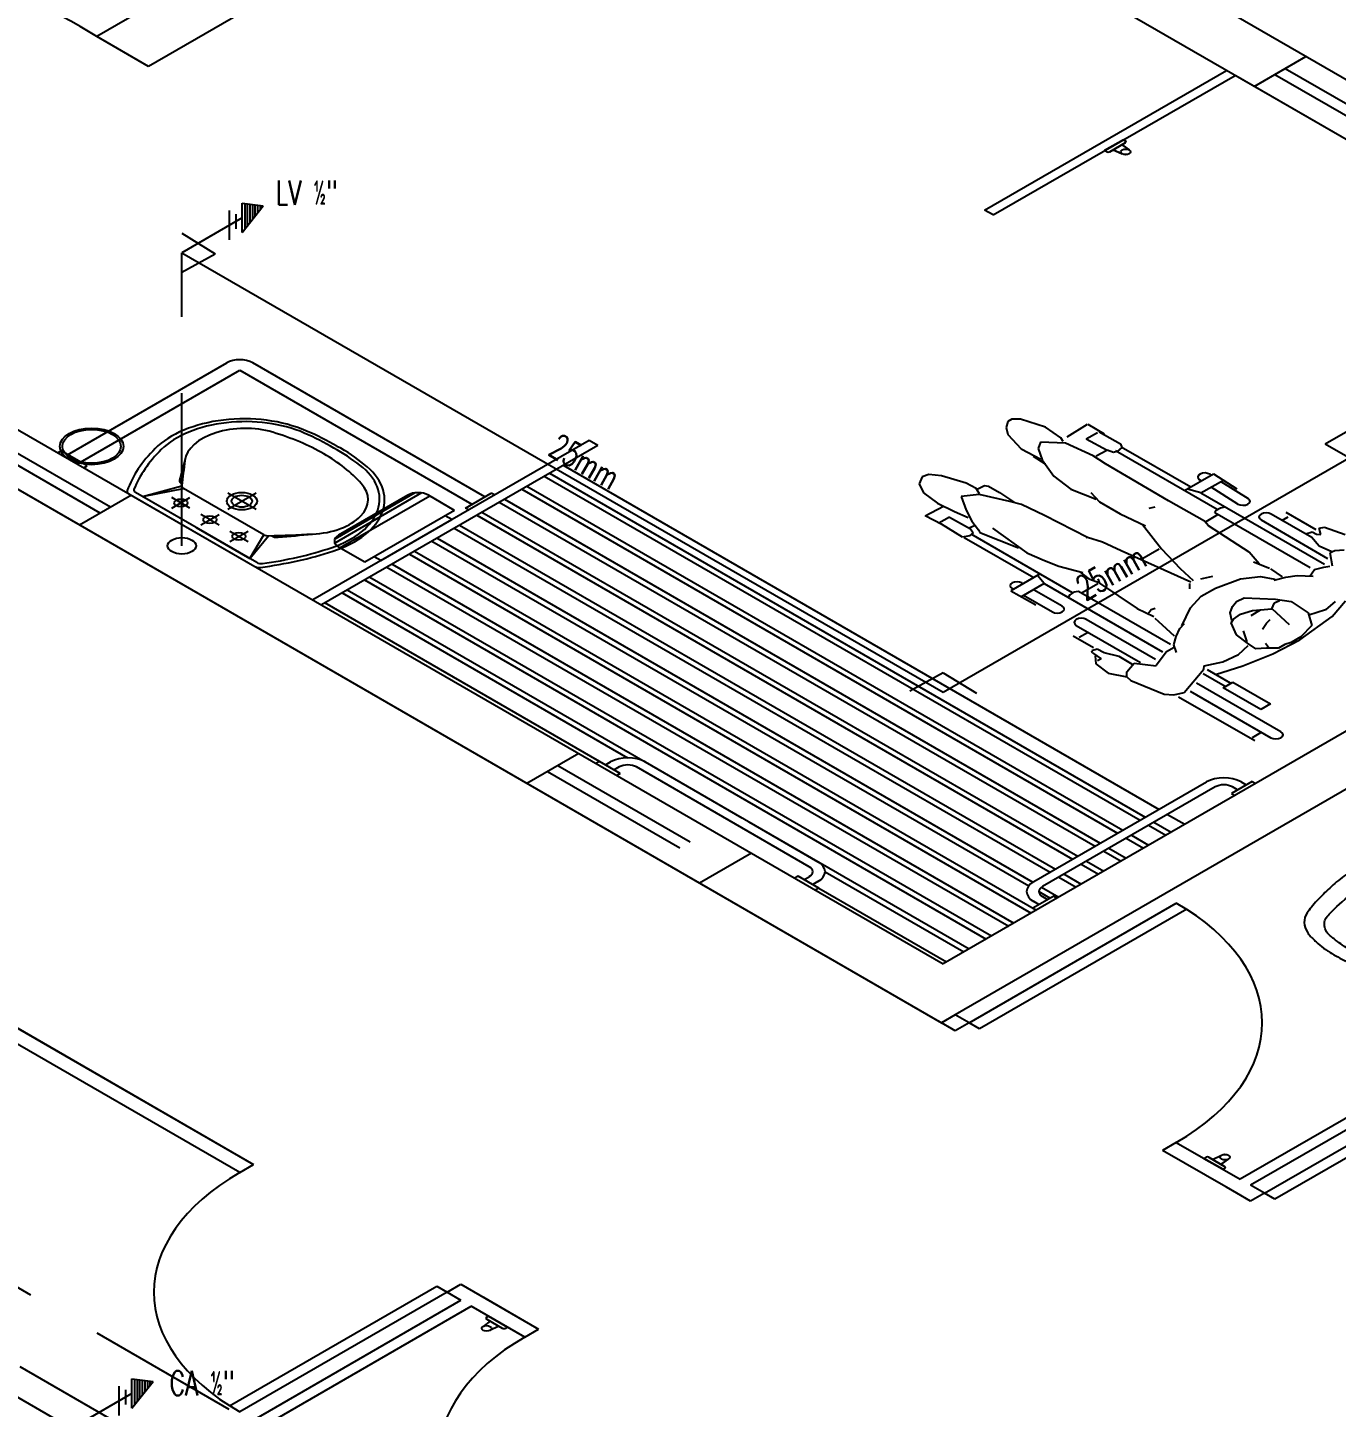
# Model space of a CAD drawing. Header units: millimetres. Extents: x 474.7 to 528.3, y 13.1 to 23.5.
# Drawn here: x 506.516 to 509.195, y 15.975 to 18.799 of the extents above; entities that cross this region are included whole.
import ezdxf

# ---------------------------------------------------------------- set-up
doc = ezdxf.new("R2010")
doc.units = ezdxf.units.MM
doc.header["$LTSCALE"] = 2.5
doc.linetypes.add('HIDDEN2', pattern=[0.1875, 0.125, -0.0625])
for name, color, linetype in [('EIXO', 253, 'Continuous'), ('I-AGUA FRIA', 5, 'Continuous'), ('I-ARQ', 8, 'Continuous'), ('I-CONEXAO', 1, 'Continuous'), ('I-NORMO_INST', 4, 'Continuous')]:
    doc.layers.add(name, color=color, linetype=linetype)
doc.styles.add('25', font='ROMANS.SHX', dxfattribs={"width": 0.7, "height": 0.05})

# ---------------------------------------------------------------- blocks, each defined once
blk = doc.blocks.new('A$C79730085')
at = {"color": 8}
for p, q in [((-0.0198, 0.1433, 2.2483), (0.0196, 0.1206, 2.2483)), ((-0.0166, 0.1475, 2.2483), (0.0164, 0.1284, 2.2483)), ((-0.0135, 0.1518, 2.2483), (0.0133, 0.1363, 2.2483)), ((-0.0103, 0.156, 2.2483), (0.0101, 0.1442, 2.2483)), ((-0.0072, 0.1603, 2.2483), (0.007, 0.1521, 2.2483)), ((-0.004, 0.1645, 2.2483), (0.0038, 0.16, 2.2483)), ((-0.0229, 0.139, 2.2483), (0.0227, 0.1127, 2.2483))]:
    blk.add_line(p, q, dxfattribs=at)
at = {"layer": 'I-CONEXAO'}
for p, q in [((-0.0261, 0.1348, 2.2483), (-0.0001, 0.1698, 2.2483)), ((0.0259, 0.1048, 2.2483), (-0.0001, 0.1698, 2.2483)), ((0.0259, 0.1048, 2.2483), (-0.0261, 0.1348, 2.2483)), ((0.0128, 0.098), (-0.0132, 0.113)), ((0.0258, 0.0749), (-0.0262, 0.1049))]:
    blk.add_line(p, q, dxfattribs=at)
blk = doc.blocks.new('*U40')
blk.add_line((0.1234, 0.3712), (0, 0.3))
at = {"color": 8, "extrusion": (0, 0.816497, 0.57735)}
blk.add_circle((0, 0), 0.0291, dxfattribs=at)
at = {"layer": 'EIXO', "linetype": 'HIDDEN2'}
blk.add_line((0, 0, 2.2483), (0, 0.3, 2.2483), dxfattribs=at)
at = {"rotation": 300.0081952903947}
blk.add_blockref('A$C79730085', (0.0197, 0.3112, -2.2483), dxfattribs=at)
at = {"layer": 'I-NORMO_INST', "style": '25', "width": 0.7}
blk.add_text('CA ½"', height=0.05, dxfattribs=at).set_placement((0.2007, 0.3676, 2.2483))
blk = doc.blocks.new('*U46')
blk.add_line((0.1234, 0.6712), (0, 0.6))
at = {"color": 8, "extrusion": (0, 0.816497, 0.57735)}
blk.add_circle((0, 0), 0.0291, dxfattribs=at)
at = {"layer": 'EIXO', "linetype": 'HIDDEN2'}
blk.add_line((0, 0, 2.2483), (0, 0.6, 2.2483), dxfattribs=at)
at = {"rotation": 300.0081952903947}
blk.add_blockref('A$C79730085', (0.0197, 0.6112, -2.2483), dxfattribs=at)
at = {"layer": 'I-NORMO_INST', "style": '25', "width": 0.7}
blk.add_text('LV ½"', height=0.05, dxfattribs=at).set_placement((0.1923, 0.698, 2.2483))

msp = doc.modelspace()

# ---------------------------------------------------------------- linework, layer by layer
at = {"layer": 'I-AGUA FRIA'}
for p, q in [((506.8314, 18.3382, 2.2483), (508.3897, 17.4385, 2.2483)), ((508.3897, 17.4385, 2.2483), (509.356, 17.9964, 2.2483)), ((508.2138, 15.0032, 2.2483), (505.7273, 16.4388, 2.2483))]:
    msp.add_line(p, q, dxfattribs=at)
at = {"layer": 'I-AGUA FRIA', "linetype": 'HIDDEN2'}
msp.add_line((505.8451, 16.5958), (508.8404, 14.8665), dxfattribs=at)
at = {"layer": 'I-ARQ', "extrusion": (0, 0.816497, 0.57735)}
for p, q in [((510.4721, 17.9663, 20.975), (507.8593, 19.4748, 18.8417)), ((510.2635, 17.9643, 20.9779), (507.8593, 19.3523, 19.0149)), ((507.1112, 19.0428, 19.4526), (506.6573, 18.7808, 19.8232)), ((507.2172, 18.9816, 19.5392), (506.7633, 18.7195, 19.9098)), ((506.7633, 18.7195, 19.9098), (506.6573, 18.7808, 19.8232)), ((509.0261, 18.6787, 19.9675), (509.1321, 18.7399, 19.8809)), ((508.4745, 18.4256, 20.3255), (508.9695, 18.7114, 19.9213)), ((508.4745, 18.4256, 20.3255), (508.9695, 18.7114, 19.9213)), ((508.4922, 18.4154, 20.3399), (508.9872, 18.7012, 19.9358)), ((508.4922, 18.4154, 20.3399), (508.9872, 18.7012, 19.9358)), ((510.0514, 18.0868, 20.8047), (508.989, 18.7001, 19.9372)), ((508.7591, 18.5695, 20.122), (508.7203, 18.5471, 20.1537)), ((508.7203, 18.5471, 20.1537), (508.7591, 18.5695, 20.122)), ((508.7626, 18.5633, 20.1307), (508.7309, 18.545, 20.1566)), ((508.7309, 18.545, 20.1566), (508.7626, 18.5633, 20.1307)), ((508.7555, 18.5592, 20.1365), (508.7703, 18.5486, 20.1515)), ((508.7557, 18.5594, 20.1363), (508.7706, 18.5488, 20.1513)), ((508.7591, 18.5695, 20.122), (508.7626, 18.5674, 20.1249)), ((508.7591, 18.5695, 20.122), (508.7626, 18.5674, 20.1249)), ((508.7203, 18.5471, 20.1537), (508.7238, 18.545, 20.1566)), ((508.7203, 18.5471, 20.1537), (508.7238, 18.545, 20.1566)), ((508.7378, 18.549, 20.151), (508.7562, 18.5405, 20.163)), ((508.738, 18.5492, 20.1508), (508.7564, 18.5406, 20.1628)), ((508.4922, 18.4154, 20.3399), (508.4745, 18.4256, 20.3255)), ((508.4922, 18.4154, 20.3399), (508.4745, 18.4256, 20.3255)), ((505.7734, 18.2705, 20.5449), (508.3861, 16.762, 22.6782)), ((505.9855, 18.2705, 20.5449), (508.3897, 16.8824, 22.5079)), ((509.6665, 18.232, 20.5993), (509.1716, 17.9462, 21.0034)), ((510.2635, 17.9643, 20.9779), (508.3897, 16.8824, 22.5079)), ((507.6649, 17.9541, 20.9923), (507.0992, 17.6275, 21.4542)), ((507.6649, 17.9541, 20.9923), (507.0992, 17.6275, 21.4542)), ((507.6826, 17.9439, 21.0068), (507.1169, 17.6173, 21.4686)), ((507.6826, 17.9439, 21.0068), (507.1169, 17.6173, 21.4686)), ((507.6826, 17.9439, 21.0068), (507.6649, 17.9541, 20.9923)), ((507.6826, 17.9439, 21.0068), (507.6649, 17.9541, 20.9923)), ((509.4898, 17.7625, 21.2632), (509.1716, 17.9462, 21.0034)), ((507.573, 17.8806, 21.0962), (508.7927, 17.1764, 22.0922)), ((507.5836, 17.8867, 21.0876), (508.8033, 17.1825, 22.0835)), ((507.6119, 17.903, 21.0645), (508.8316, 17.1988, 22.0604)), ((507.527, 17.8541, 21.1338), (508.7468, 17.1498, 22.1297)), ((507.5376, 17.8602, 21.1251), (508.7574, 17.1559, 22.121)), ((506.728, 17.8418, 21.1511), (506.6219, 17.7806, 21.2377)), ((506.7229, 17.8447, 21.1469), (506.9805, 17.696, 21.3573)), ((507.3084, 17.8465, 21.1445), (507.1442, 17.7517, 21.2786)), ((507.3216, 17.8464, 21.1445), (507.1442, 17.744, 21.2894)), ((507.2937, 17.8418, 21.1511), (507.1522, 17.7602, 21.2666)), ((507.3392, 17.84, 21.1536), (507.1554, 17.7339, 21.3038)), ((507.3898, 17.8108, 21.1949), (507.3361, 17.8418, 21.1511)), ((507.481, 17.8275, 21.1713), (508.7008, 17.1233, 22.1672)), ((507.4917, 17.8336, 21.1626), (508.7114, 17.1294, 22.1586)), ((507.3898, 17.8108, 21.1949), (507.2059, 17.7047, 21.345)), ((507.3841, 17.792, 21.2216), (507.3706, 17.7998, 21.2105)), ((507.4351, 17.801, 21.2088), (508.6548, 17.0967, 22.2048)), ((507.4457, 17.8071, 21.2002), (508.6654, 17.1029, 22.1961)), ((507.2385, 17.7079, 21.3404), (507.3841, 17.792, 21.2216)), ((507.3891, 17.7744, 21.2464), (508.6089, 17.0702, 22.2423)), ((507.3997, 17.7806, 21.2377), (508.6195, 17.0763, 22.2336)), ((507.3432, 17.7479, 21.2839), (508.5652, 17.0424, 22.2816)), ((507.3538, 17.754, 21.2752), (508.5736, 17.0498, 22.2712)), ((507.2059, 17.7047, 21.345), (507.1522, 17.7357, 21.3012)), ((507.2385, 17.7079, 21.3404), (507.225, 17.7157, 21.3294)), ((507.2972, 17.7214, 21.3214), (508.57, 16.9865, 22.3606)), ((507.3078, 17.7275, 21.3128), (508.5806, 16.9926, 22.352)), ((507.2512, 17.6948, 21.3589), (508.524, 16.96, 22.3982)), ((507.2618, 17.701, 21.3503), (508.5346, 16.9661, 22.3895)), ((507.2053, 17.6683, 21.3965), (508.4781, 16.9334, 22.4357)), ((507.2159, 17.6744, 21.3878), (508.4887, 16.9396, 22.427)), ((507.1593, 17.6418, 21.434), (507.7439, 17.3042, 21.9114)), ((507.1699, 17.6479, 21.4253), (508.4427, 16.913, 22.4646)), ((507.6861, 17.2968, 21.9219), (507.124, 17.6213, 21.4629)), ((507.6437, 17.3131, 21.8988), (507.5376, 17.2519, 21.9854)), ((509.3761, 17.3335, 21.8699), (508.4144, 16.7783, 22.6551)), ((507.6861, 17.2968, 21.9219), (507.679, 17.2927, 21.9276)), ((507.7285, 17.2723, 21.9565), (507.6861, 17.2968, 21.9219)), ((507.6985, 17.2896, 21.932), (507.7091, 17.2958, 21.9233)), ((507.7268, 17.2856, 21.9377), (507.7162, 17.2794, 21.9464)), ((508.1157, 17.0814, 22.2264), (507.7621, 17.2856, 21.9377)), ((507.7798, 17.2958, 21.9233), (507.9778, 17.1815, 22.085)), ((507.7285, 17.2723, 21.9565), (507.7215, 17.2682, 21.9623)), ((508.5753, 17.0508, 22.2697), (508.9288, 17.2549, 21.981)), ((508.9465, 17.2447, 21.9955), (508.593, 17.0406, 22.2841)), ((509.0225, 17.256, 21.9796), (508.9801, 17.2315, 22.0142)), ((508.9801, 17.2315, 22.0142), (508.9872, 17.2274, 22.02)), ((508.9925, 17.2386, 22.0041), (508.9819, 17.2447, 21.9955)), ((508.9996, 17.2549, 21.981), (509.0102, 17.2488, 21.9897)), ((509.0225, 17.256, 21.9796), (509.0296, 17.2519, 21.9854)), ((507.9919, 17.1733, 22.0965), (508.1334, 17.0916, 22.212)), ((508.821, 17.1723, 22.098), (508.8564, 17.1519, 22.1268)), ((508.8493, 17.1886, 22.0749), (508.8846, 17.1682, 22.1037)), ((508.7751, 17.1457, 22.1355), (508.8104, 17.1253, 22.1643)), ((508.8104, 17.1662, 22.1066), (508.8458, 17.1457, 22.1355)), ((508.7291, 17.1192, 22.173), (508.7644, 17.0988, 22.2019)), ((508.7644, 17.1396, 22.1441), (508.7998, 17.1192, 22.173)), ((507.9972, 17.109, 22.1874), (507.8912, 17.0478, 22.274)), ((508.6831, 17.0927, 22.2105), (508.7185, 17.0723, 22.2394)), ((508.7185, 17.1131, 22.1817), (508.7538, 17.0927, 22.2105)), ((508.0927, 17.062, 22.2538), (508.0856, 17.058, 22.2596)), ((508.1351, 17.0376, 22.2885), (508.0927, 17.062, 22.2538)), ((508.1051, 17.0549, 22.2639), (508.1157, 17.061, 22.2553)), ((508.148, 17.0709, 22.2413), (508.4321, 16.9069, 22.4732)), ((508.6266, 17.06, 22.2567), (508.6619, 17.0396, 22.2856)), ((508.6372, 17.0661, 22.2481), (508.6725, 17.0457, 22.2769)), ((508.6725, 17.0865, 22.2192), (508.7079, 17.0661, 22.2481)), ((508.1334, 17.0508, 22.2697), (508.1227, 17.0447, 22.2784)), ((508.1351, 17.0376, 22.2885), (508.128, 17.0335, 22.2943)), ((508.1351, 17.0376, 22.2885), (508.3967, 16.8865, 22.5021)), ((508.5913, 17.0395, 22.2857), (508.6266, 17.0192, 22.3145)), ((508.4427, 16.762, 22.6782), (508.867, 17.0069, 22.3318)), ((508.616, 17.0212, 22.3116), (508.5735, 16.9967, 22.3462)), ((508.5859, 17.0039, 22.3361), (508.5753, 17.01, 22.3274)), ((508.5857, 17.0306, 22.2984), (508.6089, 17.0171, 22.3173)), ((508.593, 17.0202, 22.313), (508.6036, 17.0141, 22.3217)), ((508.616, 17.0212, 22.3116), (508.623, 17.0171, 22.3173)), ((508.8882, 16.9947, 22.3491), (508.4639, 16.7497, 22.6955)), ((508.5735, 16.9967, 22.3462), (508.5806, 16.9926, 22.352)), ((509.9595, 16.9967, 22.3462), (508.9978, 16.4415, 23.1314)), ((509.9807, 16.9845, 22.3635), (509.019, 16.4293, 23.1487)), ((506.2641, 16.884, 22.5056), (506.9782, 16.4717, 23.0887)), ((506.2782, 16.8759, 22.5172), (506.9782, 16.4717, 23.0887)), ((506.95, 16.4554, 23.1118), (506.257, 16.8554, 22.546)), ((508.4144, 16.7783, 22.6551), (508.3861, 16.762, 22.6782)), ((508.4215, 16.7824, 22.6493), (508.4144, 16.7783, 22.6551)), ((508.4427, 16.762, 22.6782), (508.4144, 16.7783, 22.6551)), ((508.3895, 16.7601, 22.6809), (508.3682, 16.7723, 22.6636)), ((508.4074, 16.7497, 22.6955), (508.3861, 16.762, 22.6782)), ((508.4074, 16.7497, 22.6955), (508.3861, 16.762, 22.6782)), ((508.3897, 16.7599, 22.6811), (508.3861, 16.762, 22.6782)), ((508.4144, 16.7457, 22.7013), (508.4074, 16.7497, 22.6955)), ((508.4427, 16.762, 22.6782), (508.4144, 16.7457, 22.7013)), ((508.4639, 16.7497, 22.6955), (508.4427, 16.762, 22.6782)), ((509.0473, 16.4129, 23.1718), (509.4716, 16.6579, 22.8254)), ((509.4928, 16.6456, 22.8427), (509.0685, 16.4007, 23.1891)), ((508.867, 16.517, 23.0246), (508.8387, 16.5007, 23.0477)), ((508.973, 16.4231, 23.1574), (508.8387, 16.5007, 23.0477)), ((508.867, 16.517, 23.0246), (508.9978, 16.4415, 23.1314)), ((506.95, 16.4554, 23.1118), (506.9782, 16.4717, 23.0887)), ((508.9236, 16.4843, 23.0708), (508.9271, 16.4864, 23.0679)), ((508.9236, 16.4843, 23.0708), (508.9271, 16.4864, 23.0679)), ((508.9236, 16.4843, 23.0708), (508.9624, 16.462, 23.1025)), ((508.9624, 16.462, 23.1025), (508.9236, 16.4843, 23.0708)), ((508.9342, 16.4864, 23.0679), (508.9659, 16.4681, 23.0938)), ((508.9659, 16.4681, 23.0938), (508.9342, 16.4864, 23.0679)), ((508.9411, 16.4824, 23.0736), (508.9595, 16.491, 23.0615)), ((508.9413, 16.4823, 23.0738), (508.9597, 16.4908, 23.0617)), ((508.9588, 16.4722, 23.088), (508.9736, 16.4828, 23.073)), ((508.959, 16.472, 23.0882), (508.9738, 16.4827, 23.0732)), ((508.9624, 16.462, 23.1025), (508.9659, 16.464, 23.0996)), ((508.9624, 16.462, 23.1025), (508.9659, 16.464, 23.0996)), ((508.9907, 16.4129, 23.1718), (508.9695, 16.4252, 23.1545)), ((508.9907, 16.4129, 23.1718), (508.9695, 16.4252, 23.1545)), ((509.019, 16.3966, 23.1949), (508.9907, 16.4129, 23.1718)), ((509.0473, 16.4129, 23.1718), (509.019, 16.4293, 23.1487)), ((509.0473, 16.4129, 23.1718), (509.019, 16.3966, 23.1949)), ((509.0685, 16.4007, 23.1891), (509.0473, 16.4129, 23.1718)), ((506.9287, 15.9777, 23.7873), (507.353, 16.2227, 23.4409)), ((507.353, 16.2227, 23.4409), (507.3742, 16.2104, 23.4582)), ((507.3742, 16.2104, 23.4582), (507.4025, 16.2267, 23.4351)), ((507.4025, 16.2267, 23.4351), (507.5581, 16.1369, 23.5622)), ((506.5508, 15.7023, 24.1768), (507.4025, 16.1941, 23.4813)), ((507.3742, 16.2104, 23.4582), (506.95, 15.9655, 23.8046)), ((507.3742, 16.2104, 23.4582), (507.4025, 16.1941, 23.4813)), ((507.4485, 16.2002, 23.4727), (507.5616, 16.1349, 23.565)), ((506.572, 15.6901, 24.1941), (507.4237, 16.1818, 23.4986)), ((507.5333, 16.1186, 23.5881), (507.4237, 16.1818, 23.4986)), ((507.4591, 16.1614, 23.5276), (507.4556, 16.1593, 23.5304)), ((507.4556, 16.1553, 23.5362), (507.4873, 16.137, 23.5621)), ((507.4591, 16.1614, 23.5276), (507.4979, 16.139, 23.5592)), ((507.4627, 16.1512, 23.542), (507.4479, 16.1405, 23.557)), ((507.4804, 16.1409, 23.5565), (507.462, 16.1324, 23.5686)), ((507.4979, 16.139, 23.5592), (507.4944, 16.137, 23.5621)), ((507.5333, 16.1186, 23.5881), (507.5616, 16.1349, 23.565))]:
    msp.add_line(p, q, dxfattribs=at)
at = {"layer": 'I-ARQ', "linetype": 'HIDDEN2', "extrusion": (0, 0.816497, 0.57735)}
for p, q in [((509.0685, 18.7032, 19.9329), (509.4221, 18.4991, 20.2216)), ((509.0897, 18.7155, 19.9156), (509.4433, 18.5113, 20.2042)), ((506.6856, 17.8173, 21.1857), (506.332, 18.0214, 20.8971)), ((506.6643, 17.8051, 21.2031), (506.3108, 18.0092, 20.9144)), ((507.6013, 17.2886, 21.9334), (507.9548, 17.0845, 22.2221)), ((507.58, 17.2764, 21.9507), (507.9336, 17.0723, 22.2394)), ((505.6881, 16.527, 23.0105), (506.8336, 15.8656, 23.9458))]:
    msp.add_line(p, q, dxfattribs=at)
at = {"layer": 'I-ARQ', "extrusion": (0, -0.816497, -0.57735)}
for p, q in [((506.5976, 17.9247, 21.0338), (506.9233, 18.1128, 20.7679)), ((507.4514, 17.8385, 21.1558), (506.9764, 18.1128, 20.7679)), ((506.6241, 17.9094, 21.0555), (506.9498, 18.0975, 20.7895)), ((506.9498, 18.0975, 20.7895), (507.4249, 17.8232, 21.1774)), ((506.5777, 17.9286, 21.0284), (506.5843, 17.9324, 21.023)), ((506.6374, 17.9018, 21.0663), (506.5843, 17.9324, 21.023)), ((506.6307, 17.8979, 21.0717), (506.6374, 17.9018, 21.0663)), ((507.4117, 17.8155, 21.1883), (507.4647, 17.8461, 21.145)), ((507.4713, 17.8423, 21.1504), (507.4647, 17.8461, 21.145)), ((507.4183, 17.8117, 21.1937), (507.4117, 17.8155, 21.1883))]:
    msp.add_line(p, q, dxfattribs=at)
at = {"layer": 'I-ARQ', "linetype": 'ByBlock', "extrusion": (0, 0.816497, 0.57735)}
for p, q in [((508.522, 17.993, 20.9372), (508.519, 17.9804, 20.9552)), ((508.53, 17.9974, 20.9311), (508.522, 17.993, 20.9372)), ((508.5481, 17.9976, 20.9308), (508.53, 17.9974, 20.9311)), ((508.5994, 17.9809, 20.9544), (508.5481, 17.9976, 20.9308)), ((508.519, 17.9804, 20.9552), (508.5219, 17.9663, 20.975)), ((508.5219, 17.9663, 20.975), (508.5495, 17.9365, 21.0171)), ((508.6308, 17.9591, 20.9853), (508.5994, 17.9809, 20.9544)), ((508.6848, 17.9869, 20.9459), (508.643, 17.9608, 20.9829)), ((508.6826, 17.9569, 20.9883), (508.7059, 17.9702, 20.9695)), ((508.6857, 17.9873, 20.9453), (508.7192, 17.9674, 20.9735)), ((508.7091, 17.9716, 20.9676), (508.7526, 17.9471, 21.0022)), ((508.5495, 17.9365, 21.0171), (508.5899, 17.9153, 21.0471)), ((508.5889, 17.9504, 20.9974), (508.5839, 17.9371, 21.0164)), ((508.5839, 17.9371, 21.0164), (508.5927, 17.9145, 21.0482)), ((508.6403, 17.9482, 21.0007), (508.5889, 17.9504, 20.9974)), ((508.6357, 17.952, 20.9953), (508.6308, 17.9591, 20.9853)), ((508.6969, 17.9221, 21.0376), (508.6403, 17.9482, 21.0007)), ((508.6826, 17.9569, 20.9883), (508.7254, 17.9338, 21.0211)), ((508.7552, 17.9396, 21.0128), (508.7459, 17.9313, 21.0245)), ((508.7526, 17.9471, 21.0022), (508.7552, 17.9396, 21.0128)), ((508.754, 17.941, 21.0108), (508.8965, 17.8588, 21.1271)), ((508.5741, 17.9217, 21.0381), (508.5986, 17.9061, 21.0602)), ((508.5927, 17.9145, 21.0482), (508.6163, 17.8807, 21.0962)), ((508.7223, 17.9059, 21.0605), (508.6969, 17.9221, 21.0376)), ((508.7245, 17.9333, 21.0217), (508.7031, 17.9215, 21.0383)), ((508.7381, 17.9292, 21.0275), (508.7254, 17.9338, 21.0211)), ((508.745, 17.931, 21.0249), (508.7381, 17.9292, 21.0275)), ((508.9506, 17.8128, 21.1922), (508.7428, 17.9328, 21.0225)), ((508.3471, 17.8796, 21.0977), (508.3403, 17.8652, 21.118)), ((508.3601, 17.884, 21.0915), (508.3471, 17.8796, 21.0977)), ((508.3861, 17.8814, 21.0951), (508.3601, 17.884, 21.0915)), ((508.4366, 17.8664, 21.1163), (508.3861, 17.8814, 21.0951)), ((508.6163, 17.8807, 21.0962), (508.6509, 17.8543, 21.1334)), ((508.851, 17.8302, 21.1675), (508.7223, 17.9059, 21.0605)), ((508.8835, 17.8513, 21.1377), (508.9433, 17.8858, 21.0889)), ((508.9356, 17.8846, 21.0906), (508.9382, 17.8829, 21.093)), ((508.9433, 17.8858, 21.0889), (508.9912, 17.855, 21.1324)), ((508.3403, 17.8652, 21.118), (508.3493, 17.8467, 21.1442)), ((508.457, 17.8553, 21.132), (508.4366, 17.8664, 21.1163)), ((508.4644, 17.8446, 21.1471), (508.457, 17.8553, 21.132)), ((508.4582, 17.8535, 21.1345), (508.4746, 17.8619, 21.1227)), ((508.4746, 17.8619, 21.1227), (508.4825, 17.8603, 21.125)), ((508.4825, 17.8603, 21.125), (508.5052, 17.8475, 21.143)), ((508.6509, 17.8543, 21.1334), (508.7031, 17.8335, 21.1628)), ((508.9172, 17.8465, 21.1445), (508.8897, 17.8544, 21.1333)), ((508.9182, 17.8713, 21.1094), (508.9146, 17.8735, 21.1062)), ((508.9175, 17.8465, 21.1445), (508.9633, 17.8729, 21.1071)), ((508.9932, 17.8238, 21.1766), (508.9385, 17.8584, 21.1276)), ((508.9584, 17.8701, 21.1111), (509.0142, 17.8348, 21.161)), ((508.3493, 17.8467, 21.1442), (508.3779, 17.8253, 21.1744)), ((508.3779, 17.8253, 21.1744), (508.4129, 17.8083, 21.1985)), ((508.4634, 17.8434, 21.1488), (508.4269, 17.8395, 21.1543)), ((508.4269, 17.8395, 21.1543), (508.437, 17.811, 21.1947)), ((508.526, 17.8288, 21.1695), (508.4634, 17.8434, 21.1488)), ((508.5052, 17.8475, 21.143), (508.5355, 17.8272, 21.1718)), ((508.55, 17.8225, 21.1784), (508.526, 17.8288, 21.1695)), ((508.5969, 17.8003, 21.2098), (508.55, 17.8225, 21.1784)), ((508.6921, 17.8475, 21.143), (508.7097, 17.8286, 21.1698)), ((508.7097, 17.8286, 21.1698), (508.7522, 17.8039, 21.2047)), ((508.9248, 17.7885, 21.2264), (508.851, 17.8302, 21.1675)), ((508.9175, 17.8465, 21.1445), (509.1701, 17.7007, 21.3507)), ((508.3526, 17.7996, 21.2108), (508.3907, 17.8191, 21.1833)), ((508.3867, 17.7818, 21.236), (508.3526, 17.7996, 21.2108)), ((508.4026, 17.797, 21.2145), (508.381, 17.7849, 21.2315)), ((508.4026, 17.797, 21.2145), (508.4459, 17.7728, 21.2486)), ((508.4129, 17.8083, 21.1985), (508.4409, 17.7963, 21.2154)), ((508.437, 17.811, 21.1947), (508.4485, 17.7888, 21.226)), ((508.6854, 17.7555, 21.2731), (508.5969, 17.8003, 21.2098)), ((508.7522, 17.8039, 21.2047), (508.8042, 17.7794, 21.2393)), ((508.8228, 17.8174, 21.1856), (508.8105, 17.8146, 21.1896)), ((508.9281, 17.7877, 21.2276), (508.9522, 17.802, 21.2074)), ((508.9456, 17.8057, 21.2021), (508.9486, 17.8112, 21.1944)), ((509.1408, 17.6931, 21.3615), (508.9456, 17.8057, 21.2021)), ((508.9486, 17.8112, 21.1944), (508.9574, 17.8163, 21.1872)), ((508.9574, 17.8163, 21.1872), (508.9669, 17.818, 21.1848)), ((509.1441, 17.7553, 21.2734), (509.0611, 17.8032, 21.2056)), ((509.0829, 17.79, 21.2244), (509.096, 17.7976, 21.2136)), ((509.0912, 17.8072, 21.2), (509.1523, 17.7719, 21.2499)), ((508.4293, 17.756, 21.2724), (508.3861, 17.7827, 21.2347)), ((508.4541, 17.7793, 21.2395), (508.4445, 17.7749, 21.2458)), ((508.4459, 17.7728, 21.2486), (508.451, 17.7648, 21.26)), ((508.4485, 17.7888, 21.226), (508.4624, 17.7711, 21.2512)), ((508.4624, 17.7711, 21.2512), (508.4647, 17.7656, 21.2589)), ((508.4647, 17.7656, 21.2589), (508.5441, 17.734, 21.3036)), ((508.491, 17.7743, 21.2466), (508.561, 17.7238, 21.318)), ((508.7977, 17.7818, 21.236), (508.837, 17.7322, 21.3061)), ((508.9332, 17.7794, 21.2393), (508.9248, 17.7885, 21.2264)), ((509.0159, 17.7253, 21.3158), (508.9332, 17.7794, 21.2393)), ((509.0404, 17.7913, 21.2225), (509.1767, 17.7126, 21.3338)), ((509.1319, 17.7625, 21.2632), (509.1454, 17.7672, 21.2566)), ((509.1454, 17.7672, 21.2566), (509.1543, 17.7619, 21.2641)), ((509.1591, 17.7742, 21.2467), (509.1704, 17.7765, 21.2434)), ((509.1631, 17.7616, 21.2645), (509.1591, 17.7742, 21.2467)), ((509.1704, 17.7765, 21.2434), (509.2126, 17.7611, 21.2653)), ((508.4439, 17.7589, 21.2684), (508.4293, 17.756, 21.2724)), ((508.4326, 17.7555, 21.2732), (508.5751, 17.6732, 21.3895)), ((508.451, 17.7648, 21.26), (508.4439, 17.7589, 21.2684)), ((508.6548, 17.642, 21.4337), (508.447, 17.762, 21.264)), ((508.6854, 17.7555, 21.2731), (508.6816, 17.7549, 21.274)), ((508.7161, 17.7459, 21.2867), (508.6854, 17.7555, 21.2731)), ((508.7542, 17.7279, 21.3122), (508.7161, 17.7459, 21.2867)), ((509.1594, 17.7372, 21.299), (509.1436, 17.7559, 21.2726)), ((509.1543, 17.7619, 21.2641), (509.1631, 17.7616, 21.2645)), ((509.1856, 17.7259, 21.315), (509.1594, 17.7372, 21.299)), ((508.561, 17.7238, 21.318), (508.5975, 17.7079, 21.3405)), ((508.8969, 17.664, 21.4025), (508.7542, 17.7279, 21.3122)), ((508.7964, 17.7117, 21.335), (508.8316, 17.7323, 21.306)), ((508.837, 17.7322, 21.3061), (508.8751, 17.6917, 21.3633)), ((509.0368, 17.7014, 21.3497), (509.0159, 17.7253, 21.3158)), ((509.1917, 17.7281, 21.3119), (509.1817, 17.7242, 21.3174)), ((509.1866, 17.6963, 21.3569), (509.1817, 17.7242, 21.3174)), ((509.2103, 17.729, 21.3106), (509.1917, 17.7281, 21.3119)), ((508.5881, 17.6807, 21.3789), (508.5283, 17.6462, 21.4277)), ((508.5975, 17.7079, 21.3405), (508.6266, 17.6965, 21.3566)), ((508.6266, 17.6965, 21.3566), (508.6755, 17.6833, 21.3753)), ((508.6704, 17.6844, 21.3738), (508.6882, 17.6707, 21.3931)), ((508.8751, 17.6917, 21.3633), (508.9018, 17.6674, 21.3978)), ((509.058, 17.6918, 21.3632), (509.0248, 17.7048, 21.3448)), ((509.0843, 17.675, 21.387), (509.0607, 17.6913, 21.3639)), ((509.1405, 17.6759, 21.3858), (509.1499, 17.6898, 21.3661)), ((509.1499, 17.6898, 21.3661), (509.1692, 17.6945, 21.3594)), ((509.1692, 17.6945, 21.3594), (509.1811, 17.6964, 21.3568)), ((508.5964, 17.6611, 21.4067), (508.5496, 17.6341, 21.4449)), ((508.5527, 17.6611, 21.4066), (508.5509, 17.6622, 21.4052)), ((508.5964, 17.6613, 21.4064), (508.5827, 17.6772, 21.3839)), ((508.5964, 17.6611, 21.4067), (508.8388, 17.5211, 21.6047)), ((508.6741, 17.6428, 21.4326), (508.7063, 17.6608, 21.407)), ((508.6882, 17.6707, 21.3931), (508.7104, 17.6623, 21.405)), ((508.7062, 17.6709, 21.3928), (508.7096, 17.6619, 21.4056)), ((508.7096, 17.6619, 21.4056), (508.787, 17.6099, 21.4791)), ((508.8937, 17.6609, 21.4069), (508.8939, 17.6499, 21.4225)), ((508.9413, 17.6754, 21.3864), (508.9168, 17.6698, 21.3944)), ((508.9473, 17.6514, 21.4204), (508.9982, 17.6706, 21.3933)), ((508.9982, 17.6706, 21.3933), (509.0393, 17.6756, 21.3861)), ((509.0393, 17.6756, 21.3861), (509.0685, 17.6702, 21.3937)), ((509.0674, 17.6677, 21.3974), (509.0909, 17.6739, 21.3885)), ((509.0909, 17.6739, 21.3885), (509.1146, 17.6772, 21.3839)), ((509.1146, 17.6772, 21.3839), (509.1474, 17.6758, 21.3859)), ((508.5283, 17.6462, 21.4277), (508.5794, 17.6171, 21.4688)), ((508.5308, 17.6506, 21.4216), (508.5336, 17.649, 21.4238)), ((508.5545, 17.6369, 21.4409), (508.6133, 17.603, 21.4889)), ((508.6333, 17.6145, 21.4725), (508.5759, 17.6477, 21.4256)), ((508.6487, 17.638, 21.4392), (508.6457, 17.6326, 21.447)), ((508.6575, 17.6431, 21.432), (508.6487, 17.638, 21.4392)), ((508.667, 17.6449, 21.4296), (508.6575, 17.6431, 21.432)), ((508.8551, 17.5363, 21.5832), (508.667, 17.6449, 21.4296)), ((508.8962, 17.6114, 21.4769), (508.9179, 17.6352, 21.4433)), ((508.9179, 17.6352, 21.4433), (508.9473, 17.6514, 21.4204)), ((508.9822, 17.6139, 21.4734), (508.9903, 17.6242, 21.4588)), ((508.9903, 17.6242, 21.4588), (509.0061, 17.6317, 21.4482)), ((509.0061, 17.6317, 21.4482), (509.0697, 17.6292, 21.4518)), ((509.0678, 17.6212, 21.4631), (509.0781, 17.626, 21.4562)), ((509.0697, 17.6292, 21.4518), (509.1021, 17.6242, 21.4588)), ((509.1021, 17.6242, 21.4588), (509.1366, 17.6013, 21.4912)), ((509.192, 17.6243, 21.4587), (509.1725, 17.6075, 21.4825)), ((509.1858, 17.5933, 21.5026), (509.213, 17.6259, 21.4564)), ((508.787, 17.6099, 21.4791), (508.821, 17.5934, 21.5024)), ((508.8094, 17.5996, 21.4937), (508.8154, 17.6079, 21.4819)), ((508.8154, 17.6079, 21.4819), (508.8234, 17.6104, 21.4784)), ((508.8784, 17.5742, 21.5295), (508.8962, 17.6114, 21.4769)), ((508.9772, 17.6014, 21.4911), (508.9822, 17.6139, 21.4734)), ((508.9808, 17.5852, 21.514), (508.9772, 17.6014, 21.4911)), ((508.9839, 17.5883, 21.5096), (508.9982, 17.5981, 21.4957)), ((508.9982, 17.5981, 21.4957), (509.0227, 17.6058, 21.4848)), ((509.0203, 17.5958, 21.4989), (509.0392, 17.6069, 21.4833)), ((509.0227, 17.6058, 21.4848), (509.0624, 17.6093, 21.4799)), ((509.0624, 17.6093, 21.4799), (509.0678, 17.6212, 21.4631)), ((509.0634, 17.6092, 21.4801), (509.0983, 17.5772, 21.5253)), ((509.1366, 17.6013, 21.4912), (509.1445, 17.5752, 21.5281)), ((509.1725, 17.6075, 21.4825), (509.1382, 17.5963, 21.4983)), ((508.6622, 17.5754, 21.5278), (508.7935, 17.4996, 21.6351)), ((508.8242, 17.5057, 21.6265), (508.6828, 17.5873, 21.511)), ((508.8227, 17.5904, 21.5066), (508.8379, 17.5762, 21.5267)), ((508.8379, 17.5762, 21.5267), (508.8628, 17.5539, 21.5583)), ((508.8665, 17.5528, 21.5598), (508.874, 17.5687, 21.5373)), ((508.874, 17.5687, 21.5373), (508.8838, 17.5792, 21.5225)), ((508.9792, 17.5809, 21.52), (508.9839, 17.5883, 21.5096)), ((508.9903, 17.5558, 21.5556), (508.9792, 17.5809, 21.52)), ((509.0433, 17.5676, 21.5388), (509.0519, 17.58, 21.5213)), ((509.0519, 17.58, 21.5213), (509.0588, 17.5873, 21.5111)), ((509.1199, 17.546, 21.5695), (509.1858, 17.5933, 21.5026)), ((509.1445, 17.5752, 21.5281), (509.1218, 17.5521, 21.5608)), ((508.6562, 17.5538, 21.5585), (508.6972, 17.5301, 21.5919)), ((508.6681, 17.5512, 21.5621), (508.6851, 17.561, 21.5482)), ((508.8621, 17.5359, 21.5837), (508.8665, 17.5528, 21.5598)), ((509.0129, 17.5389, 21.5794), (508.9903, 17.5558, 21.5556)), ((509.004, 17.5639, 21.5441), (509.0111, 17.5415, 21.5758)), ((509.0643, 17.5173, 21.6101), (509.1199, 17.546, 21.5695)), ((509.1023, 17.5402, 21.5776), (509.0894, 17.5362, 21.5832)), ((509.1218, 17.5521, 21.5608), (509.1023, 17.5402, 21.5776)), ((508.7053, 17.5266, 21.5969), (508.6941, 17.5235, 21.6013)), ((508.6953, 17.5195, 21.6069), (508.6941, 17.5235, 21.6013)), ((508.6953, 17.5195, 21.6069), (508.7132, 17.5069, 21.6247)), ((508.7008, 17.5128, 21.6164), (508.7022, 17.4966, 21.6392)), ((508.7196, 17.5195, 21.6068), (508.7053, 17.5266, 21.5969)), ((508.7499, 17.5114, 21.6183), (508.7196, 17.5195, 21.6068)), ((508.7773, 17.4951, 21.6414), (508.7499, 17.5114, 21.6183)), ((508.8257, 17.4937, 21.6434), (508.847, 17.5216, 21.6039)), ((508.847, 17.5216, 21.6039), (508.8629, 17.5307, 21.591)), ((508.8677, 17.5202, 21.6059), (508.8621, 17.5359, 21.5837)), ((508.962, 17.5008, 21.6334), (508.994, 17.5156, 21.6124)), ((508.994, 17.5156, 21.6124), (509.0138, 17.5343, 21.5859)), ((509.0035, 17.4926, 21.6449), (509.0643, 17.5173, 21.6101)), ((509.0301, 17.5277, 21.5953), (509.0129, 17.5389, 21.5794)), ((509.0517, 17.529, 21.5935), (509.0301, 17.5277, 21.5953)), ((509.0554, 17.53, 21.5921), (509.0496, 17.5385, 21.5801)), ((509.0759, 17.5287, 21.5939), (509.0517, 17.529, 21.5935)), ((509.0894, 17.5362, 21.5832), (509.0759, 17.5287, 21.5939)), ((508.7022, 17.4966, 21.6392), (508.7274, 17.4773, 21.6666)), ((508.7132, 17.5069, 21.6247), (508.7059, 17.5025, 21.631)), ((508.7657, 17.4801, 21.6626), (508.7804, 17.4977, 21.6378)), ((508.7804, 17.4977, 21.6378), (508.8259, 17.4925, 21.645)), ((508.8828, 17.4379, 21.7223), (508.9235, 17.4856, 21.6548)), ((508.9235, 17.4856, 21.6548), (508.9238, 17.4925, 21.6451)), ((508.9238, 17.4925, 21.6451), (508.962, 17.5008, 21.6334)), ((508.9781, 17.457, 21.6953), (508.9306, 17.4844, 21.6565)), ((508.9472, 17.4749, 21.67), (509.0035, 17.4926, 21.6449)), ((508.7274, 17.4773, 21.6666), (508.7655, 17.4698, 21.6772)), ((508.7655, 17.4698, 21.6772), (508.7739, 17.4627, 21.6872)), ((508.7659, 17.4706, 21.676), (508.7657, 17.4801, 21.6626)), ((508.7739, 17.4627, 21.6872), (508.8418, 17.4348, 21.7266)), ((509.0812, 17.3573, 21.8362), (508.908, 17.4573, 21.6948)), ((508.967, 17.4501, 21.7051), (508.9221, 17.476, 21.6685)), ((508.9629, 17.4477, 21.7084), (508.9828, 17.4592, 21.6922)), ((508.9828, 17.4592, 21.6922), (509.06, 17.4146, 21.7553)), ((508.8418, 17.4348, 21.7266), (508.8618, 17.433, 21.7292)), ((508.8618, 17.433, 21.7292), (508.8828, 17.4379, 21.7223)), ((508.8716, 17.4294, 21.7344), (509.0274, 17.3394, 21.8615)), ((508.8954, 17.4408, 21.7183), (509.0605, 17.3454, 21.8531)), ((509.0401, 17.4031, 21.7715), (508.9629, 17.4477, 21.7084)), ((509.06, 17.4146, 21.7553), (509.0401, 17.4031, 21.7715)), ((509.0232, 17.3461, 21.8521), (509.0403, 17.3559, 21.8382))]:
    msp.add_line(p, q, dxfattribs=at)
at = {"layer": 'I-ARQ', "linetype": 'Continuous', "extrusion": (0, 0.816497, 0.57735)}
for p, q in [((506.7507, 17.8389, 21.1551), (506.8313, 17.8611, 21.1238)), ((506.7507, 17.8389, 21.1551), (506.835, 17.8555, 21.1318)), ((506.9992, 17.7607, 21.2658), (506.835, 17.8555, 21.1318)), ((506.8606, 17.7755, 21.2449), (506.7367, 17.8471, 21.1437)), ((506.9846, 17.704, 21.346), (506.7507, 17.8389, 21.1551)), ((506.848, 17.8154, 21.1885), (506.8109, 17.8368, 21.1582)), ((506.8109, 17.8154, 21.1885), (506.848, 17.8368, 21.1582)), ((506.9832, 17.8463, 21.1448), (506.9252, 17.8128, 21.1921)), ((506.9832, 17.8128, 21.1921), (506.9252, 17.8463, 21.1448)), ((506.8703, 17.7811, 21.237), (506.9074, 17.8025, 21.2067)), ((506.8888, 17.7918, 21.2218), (506.8703, 17.8025, 21.2067)), ((506.8606, 17.7755, 21.2449), (506.9705, 17.7121, 21.3346)), ((506.8888, 17.7918, 21.2218), (506.9074, 17.7811, 21.237)), ((506.9297, 17.7682, 21.2552), (506.9668, 17.7468, 21.2855)), ((506.9297, 17.7468, 21.2855), (506.9668, 17.7682, 21.2552)), ((506.9705, 17.7121, 21.3346), (506.9992, 17.7607, 21.2658)), ((506.9705, 17.7121, 21.3346), (507.0089, 17.7586, 21.2688))]:
    msp.add_line(p, q, dxfattribs=at)
at = {"layer": 'I-ARQ', "extrusion": (0, 0.816497, 0.57735), "elevation": 26.7794}
for points in [[(-509.4229, 8.1364, -0.003882), (-509.3914, 8.1544, 0.024258), (-509.325, 8.2011, 0.02486), (-509.2868, 8.2336, 0.033324), (-509.2518, 8.2693, 0.02486), (-509.2256, 8.2997, 0.012268), (-509.1952, 8.34, 0.015806), (-509.168, 8.3835, 0.026699), (-509.1436, 8.4298, 0.021919), (-509.1347, 8.4493, 0.174675), (-509.1354, 8.5186, 0.045452), (-509.1499, 8.5465, 0.022856), (-509.1568, 8.5579, 0.041289), (-509.1729, 8.5796, 0.039166), (-509.1766, 8.5839, 0.012899), (-509.178, 8.5852, 0.04333), (-509.1938, 8.6017, 0.04333), (-509.2102, 8.6175, 0.052091), (-509.2159, 8.6226, 0.041289), (-509.2376, 8.6386, 0.022856), (-509.2489, 8.6455, 0.045452), (-509.2769, 8.66, 0.174675), (-509.3462, 8.6607, 0.021919), (-509.3656, 8.6519, 0.026699), (-509.4119, 8.6275, 0.015806), (-509.4554, 8.6002, 0.012268), (-509.4957, 8.5698, 0.02486), (-509.5261, 8.5437, 0.033324), (-509.5618, 8.5087, 0.02486), (-509.5944, 8.4705, 0.024258), (-509.641, 8.404, -0.003882), (-509.6591, 8.3726)], [(-509.5133, 8.4286, -0.234638), (-509.4883, 8.5058, -0.044666), (-509.4108, 8.5712, -0.031515), (-509.3411, 8.6153, -0.151063), (-509.3047, 8.6253, -0.148094), (-509.2649, 8.6137, -0.031073), (-509.2537, 8.6056, -0.035055), (-509.2189, 8.5766, -0.035055), (-509.1898, 8.5417, -0.031073), (-509.1818, 8.5306, -0.148094), (-509.1701, 8.4907, -0.151063), (-509.1801, 8.4543, -0.031515), (-509.2243, 8.3846, -0.044666), (-509.2896, 8.3071, -0.234638), (-509.3668, 8.2821, -0.129345), (-509.4092, 8.3002, -0.041331), (-509.4554, 8.34, -0.041331), (-509.4952, 8.3863, -0.129345)]]:
    msp.add_lwpolyline(points, format="xyb", close=True, dxfattribs=at)
at = {"layer": 'I-ARQ', "extrusion": (0, 0.816497, 0.57735)}
for centre in [(-508.7632, 5.7516, 26.7794), (-508.7635, 5.7514, 26.7794), (-508.9665, 9.3156, 26.7794), (-508.9668, 9.3159, 26.7794), (-507.455, 9.9226, 26.7794)]:
    msp.add_circle(centre, 0.01, dxfattribs=at)
at = {"layer": 'I-ARQ', "linetype": 'Continuous', "ltscale": 2.5, "extrusion": (0, 0.816497, 0.57735)}
for radius in [0.065, 0.0599]:
    msp.add_circle((-506.6467, 6.7956, 26.7794), radius, dxfattribs=at)
at = {"layer": 'I-ARQ', "linetype": 'Continuous', "extrusion": (0, 0.816497, 0.57735)}
for centre, radius in [((-506.8294, 6.9961, 26.7794), 0.0137), ((-506.9542, 6.9901, 26.7794), 0.031), ((-506.9542, 6.9901, 26.7794), 0.021), ((-506.8888, 7.0554, 26.7794), 0.0137), ((-506.9482, 7.1148, 26.7794), 0.0137)]:
    msp.add_circle(centre, radius, dxfattribs=at)
at = {"layer": 'I-ARQ', "extrusion": (0, 0.816497, 0.57735)}
for centre, radius, start, end in [((-505.9508, 5.9868, 26.7794), 0.9562, 222.3669, 315.8882), ((-508.7591, 5.7155, 26.7794), 0.005, 135, 225), ((-508.7591, 5.7155, 26.7794), 0.005, 135, 225), ((-508.7274, 5.7472, 26.7794), 0.005, 45, 135), ((-508.7274, 5.7472, 26.7794), 0.005, 45, 135), ((-507.3149, 6.99, 26.7794), 0.03, 225, 315), ((-507.1735, 7.1315, 26.7794), 0.03, 315, 45), ((-507.7444, 7.9499, 26.7794), 0.05, 225, 315), ((-507.7444, 7.9499, 26.7794), 0.025, 225, 315), ((-508.9642, 8.0207, 26.7794), 0.05, 225, 315), ((-508.9642, 8.0207, 26.7794), 0.025, 225, 315), ((-508.098, 8.3035, 26.7794), 0.05, 135, 225), ((-508.098, 8.3035, 26.7794), 0.025, 135, 225), ((-508.6106, 8.3742, 26.7794), 0.05, 315, 45), ((-508.6106, 8.3742, 26.7794), 0.025, 315, 45), ((-508.4427, 8.8391, 26.7794), 0.6, 135, 225), ((-508.9307, 9.32, 26.7794), 0.005, 225, 315), ((-508.9307, 9.32, 26.7794), 0.005, 225, 315), ((-508.9624, 9.3517, 26.7794), 0.005, 135, 225), ((-508.9624, 9.3517, 26.7794), 0.005, 135, 225), ((-507.3742, 9.7945, 26.7794), 0.6, 315, 45), ((-507.4591, 9.8865, 26.7794), 0.005, 315, 45), ((-507.4908, 9.9182, 26.7794), 0.005, 45, 135), ((-507.9576, 10.3778, 26.7794), 0.6, 315, 45)]:
    msp.add_arc(centre, radius, start, end, dxfattribs=at)
at = {"layer": 'I-ARQ', "linetype": 'Continuous', "extrusion": (0, 0.816497, 0.57735)}
for centre, radius, start, end in [((-506.9587, 6.9075, 26.7794), 0.2095, 232.9107, 330.3262), ((-506.9616, 6.9076, 26.7794), 0.1995, 232.8851, 329.7183), ((-506.9606, 6.8551, 26.7794), 0.1233, 242.587, 355.5597), ((-506.822, 7.1223, 26.7794), 0.4242, 225, 242.587), ((-506.728, 7.2163, 26.7794), 0.5866, 225, 232.8851), ((-506.8122, 7.1192, 26.7794), 0.4669, 223.8827, 234.2427), ((-507.2071, 7.0546, 26.7794), 0.4982, 329.7649, 348.1325), ((-507.2254, 7.0617, 26.7794), 0.505, 329.7183, 346.9899), ((-506.728, 7.2163, 26.7794), 0.5866, 217.1149, 225), ((-506.9619, 7.0134, 26.7794), 0.2869, 212.4895, 229.3851), ((-513.4655, 7.9476, 26.7794), 6.7189, 350.55971, 351.16525), ((-513.5364, 7.3658, 26.7794), 6.7189, 355.55971, 356.32768), ((-506.822, 7.1223, 26.7794), 0.4242, 207.413, 225), ((-507.0367, 6.9827, 26.7794), 0.1995, 120.2817, 217.1149), ((-507.0367, 6.9856, 26.7794), 0.2096, 119.7081, 217.055), ((-506.7322, 6.9547, 26.7794), 0.013, 348.6664, 44.1195), ((-506.7456, 6.9508, 26.7794), 0.0126, 346.9899, 45), ((-506.8399, 6.9178, 26.7794), 0.0137, 351.1653, 53.2711), ((-506.8439, 6.9362, 26.7794), 0.0126, 356.3277, 45), ((-507.0892, 6.9837, 26.7794), 0.1233, 94.4403, 207.413), ((-507.0081, 7.1004, 26.7794), 0.0126, 45, 93.6723), ((-506.5785, 0.4079, 26.7794), 6.7189, 93.67232, 94.44029), ((-507.0265, 7.1044, 26.7794), 0.0137, 36.7289, 98.8347), ((-505.9967, 0.4787, 26.7794), 6.7189, 98.83475, 99.44029), ((-506.8691, 6.6837, 26.7794), 0.5549, 102.8128, 119.2898), ((-506.8826, 6.7189, 26.7794), 0.505, 103.0101, 120.2817), ((-506.9895, 7.2125, 26.7794), 0.0126, 45, 102.2141), ((-506.9935, 7.1987, 26.7794), 0.0126, 45, 103.0101)]:
    msp.add_arc(centre, radius, start, end, dxfattribs=at)
at = {"layer": 'I-ARQ', "linetype": 'ByBlock', "extrusion": (0, 0.816497, 0.57735)}
for centre, radius, start, end in [((-508.9251, 6.9043, 26.7794), 0.0142, 222.3371, 42.3371), ((-509.0037, 6.9905, 26.7794), 0.0142, 42.3371, 222.3371), ((-509.0508, 7.046, 26.7794), 0.0146, 225, 45), ((-508.5409, 7.29, 26.7794), 0.0142, 225, 45), ((-508.6233, 7.3725, 26.7794), 0.0142, 45, 225), ((-508.6725, 7.4199, 26.7794), 0.0146, 225, 45), ((-509.0709, 7.8183, 26.7794), 0.0146, 45, 225)]:
    msp.add_arc(centre, radius, start, end, dxfattribs=at)
at = {"layer": 'I-ARQ', "extrusion": (3.98259e-17, 0.816497, 0.57735)}
msp.add_ellipse((506.9498, 18.0975, 20.7895), major_axis=(-0.0375, 0), ratio=1, start_param=3.926991, end_param=5.497787, dxfattribs=at)
at = {"layer": 'I-CONEXAO'}
for p, q in [((506.8314, 18.2982), (506.8994, 18.3361)), ((508.3897, 17.4785, 2.2483), (508.3216, 17.4405, 2.2483))]:
    msp.add_line(p, q, dxfattribs=at)
msp.add_lwpolyline([(506.8314, 18.3782), (506.8994, 18.3361)], dxfattribs=at)
at = {"layer": 'I-CONEXAO', "elevation": 2.2483}
msp.add_lwpolyline([(508.3897, 17.4785), (508.4577, 17.4364)], dxfattribs=at)

# ---------------------------------------------------------------- block references
at = {"layer": 'I-AGUA FRIA'}
for name, p in [('*U46', (506.8314, 17.7382)), ('*U40', (506.6058, 15.6316))]:
    msp.add_blockref(name, p, dxfattribs=at)

# ---------------------------------------------------------------- texts
at = {"layer": 'I-NORMO_INST', "style": '25', "width": 0.7}
for rotation, p in [(330, (507.579, 17.9264, 26.4912)), (30, (508.6806, 17.6249))]:
    msp.add_text('25mm', height=0.05, rotation=rotation, dxfattribs=at).set_placement(p)

doc.saveas('drawing.dxf')
